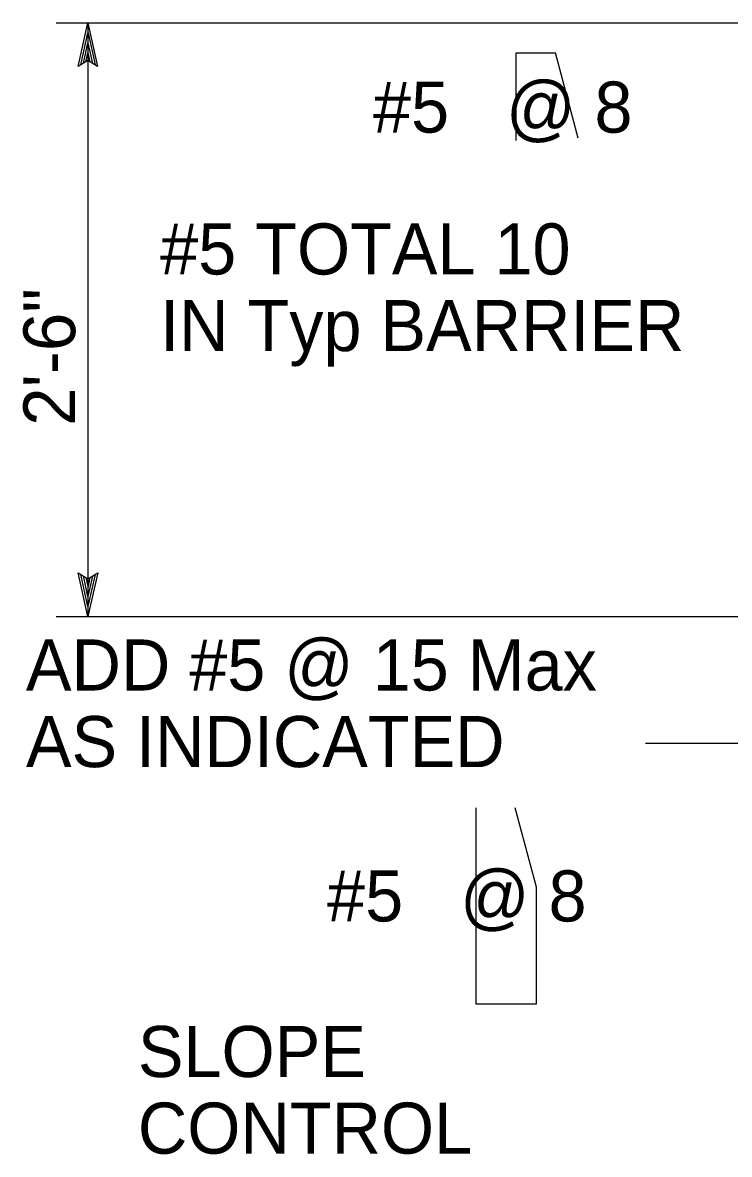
# Model space of a CAD drawing. Extents: x -893 to 867, y -474 to 712.
# Drawn here: x -234.4 to -137.7, y 23.6 to 178.7 of the extents above; entities that cross this region are included whole.
import ezdxf

# ---------------------------------------------------------------- set-up
doc = ezdxf.new("R2010")
doc.units = 0
for name, color, linetype in [('60 Nongeo Data', 7, 'Continuous'), ('str_Reinforcement-B', 7, 'Continuous'), ('str_Text-A', 7, 'Continuous')]:
    doc.layers.add(name, color=color, linetype=linetype)

msp = doc.modelspace()

# ---------------------------------------------------------------- linework, layer by layer
at = {"layer": '60 Nongeo Data'}
for p, q in [((-229.86, 178.65), (-110.84, 178.65)), ((-226.83, 172.65), (-225.49, 178.65)), ((-225.49, 178.65), (-225.49, 97.25)), ((-225.49, 178.65), (-225.49, 178.65)), ((-225.49, 178.65), (-224.16, 172.65)), ((-226.47, 172.87), (-225.49, 177.27)), ((-225.48, 177.26), (-224.52, 172.89)), ((-226.11, 173.1), (-225.49, 175.89)), ((-225.49, 175.89), (-224.86, 173.07)), ((-225.77, 173.28), (-225.49, 174.51)), ((-225.49, 174.51), (-225.22, 173.3)), ((-225.49, 173.45), (-226.83, 172.65)), ((-226.83, 172.65), (-226.83, 172.65)), ((-224.16, 172.65), (-225.49, 173.45)), ((-224.16, 172.65), (-224.16, 172.65)), ((-225.49, 97.25), (-226.82, 103.25)), ((-226.82, 103.25), (-226.82, 103.25)), ((-226.82, 103.25), (-225.49, 102.45)), ((-225.49, 98.64), (-226.46, 103.01)), ((-225.49, 100.01), (-226.11, 102.83)), ((-225.48, 101.39), (-225.75, 102.6)), ((-225.49, 102.45), (-224.15, 103.25)), ((-224.15, 103.25), (-225.49, 97.25)), ((-224.5, 103.03), (-225.49, 98.63)), ((-224.86, 102.79), (-225.49, 100.01)), ((-225.21, 102.62), (-225.48, 101.39)), ((-224.15, 103.25), (-224.15, 103.25)), ((-229.86, 97.25), (-94.49, 97.25)), ((-225.49, 97.25), (-225.49, 97.25)), ((-131.09, 79.87), (-149.16, 79.87))]:
    msp.add_line(p, q, dxfattribs=at)
at = {"layer": 'str_Reinforcement-B'}
for p, q in [((-166.86, 162.51), (-166.86, 174.53)), ((-166.86, 174.53), (-161.49, 174.53)), ((-158.37, 162.82), (-161.49, 174.53)), ((-172.4, 71.05), (-172.4, 44.18)), ((-164.07, 60.16), (-166.97, 71.05)), ((-164.07, 44.18), (-164.07, 60.16)), ((-172.4, 44.18), (-164.07, 44.18))]:
    msp.add_line(p, q, dxfattribs=at)

# ---------------------------------------------------------------- texts
at = {"layer": '60 Nongeo Data'}
msp.add_text('2\'-6"', height=7.087, rotation=90, dxfattribs=at).set_placement((-227.24, 123.4))
at = {"layer": 'str_Text-A'}
for s, p in [('#5   @ 8', (-186.45, 163.58)), ('#5 TOTAL 10 ', (-215.6, 144.14)), ('IN Typ BARRIER', (-215.6, 133.64)), ('ADD #5 @ 15 Max', (-233.98, 87.13)), ('AS INDICATED', (-233.98, 76.63)), ('#5   @ 8', (-192.74, 55.48)), ('SLOPE', (-218.65, 34.16)), ('CONTROL', (-218.65, 23.66))]:
    msp.add_text(s, height=7, dxfattribs=at).set_placement(p)

doc.saveas('drawing.dxf')
